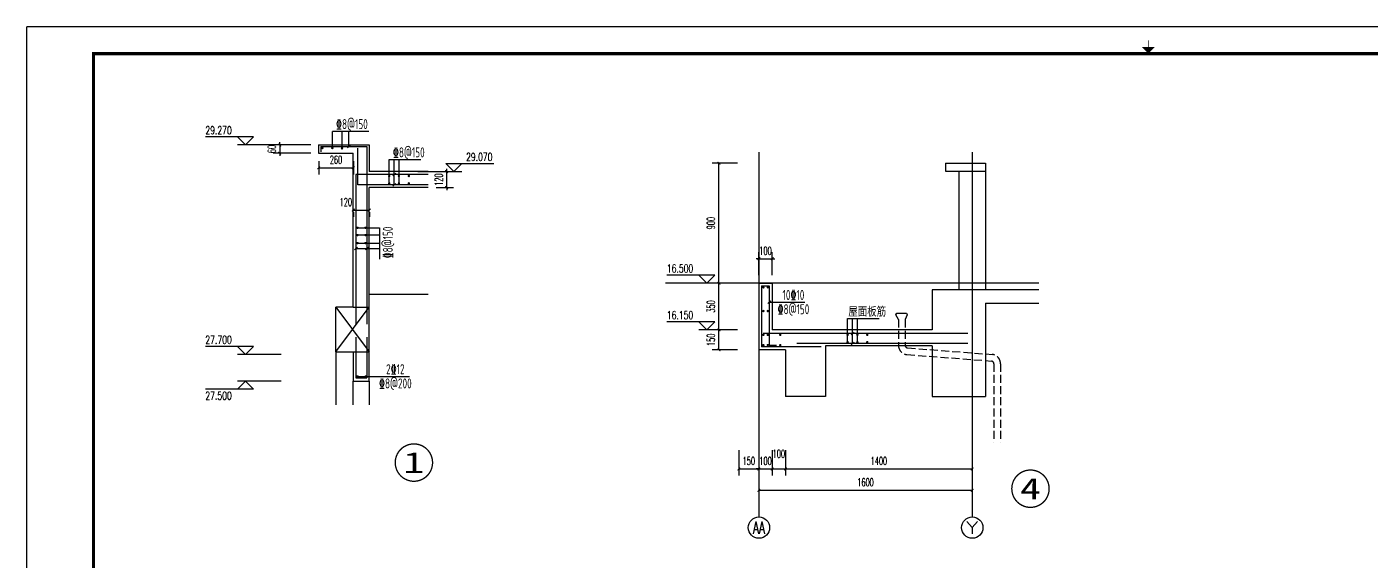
# Model space of a CAD drawing. Extents: x 0 to 125661, y -104936 to 8656.
# Drawn here: x 23731 to 33812, y -4005 to 0 of the extents above; entities that cross this region are included whole.
import ezdxf
from ezdxf.enums import TextEntityAlignment as Align

# ---------------------------------------------------------------- set-up
doc = ezdxf.new("R2010")
doc.units = 0
doc.header["$LTSCALE"] = 800
doc.header["$MEASUREMENT"] = 0
doc.linetypes.add('DASH', pattern=[0.35, 0.25, -0.1])
doc.layers.get('0').update_dxf_attribs({"linetype": 'CONTINUOUS'})
doc.layers.get('Defpoints').update_dxf_attribs({"color": 1, "linetype": 'CONTINUOUS'})
for name, color, linetype in [('3-ban', 84, 'CONTINUOUS'), ('A-立面看线', 117, 'CONTINUOUS'), ('AXIS', 3, 'CONTINUOUS'), ('AXIS_TEXT', 7, 'CONTINUOUS'), ('DIM_ELEV', 3, 'CONTINUOUS'), ('DIM_IDEN', 3, 'CONTINUOUS'), ('DOTE', 28, 'CONTINUOUS'), ('PUB_DIM', 3, 'CONTINUOUS'), ('PUB_TEXT', 7, 'CONTINUOUS'), ('R', 1, 'CONTINUOUS'), ('STAIR', 4, 'CONTINUOUS'), ('WALL', 50, 'CONTINUOUS'), ('图框', 107, 'CONTINUOUS')]:
    doc.layers.add(name, color=color, linetype=linetype)
doc.styles.add('_TCH_AXIS', font='COMPLEX', dxfattribs={"bigfont": 'GBCBIG'})
doc.styles.add('_TCH_DIM', font='SIMPLEX', dxfattribs={"bigfont": 'GBCBIG'})
doc.styles.add('COMPLEX', font='COMPLEX')
doc.styles.add('DIM_FONT', font='SIMPLEX.shx', dxfattribs={"width": 0.6})
doc.styles.add('ht', font='SIMHEI.TTF')
doc.styles.add('TSSD_Rein', font='tssdeng.shx', dxfattribs={"width": 0.7, "bigfont": 'hztxt.shx'})
doc.dimstyles.new('DIMN20', dxfattribs={"dimscale": 0.2, "dimtxt": 300, "dimasz": 100, "dimexe": 250, "dimexo": 300, "dimgap": 150, "dimtad": 1, "dimdec": 0, "dimzin": 0, "dimdsep": 46, "dimtxsty": 'DIM_FONT', "dimblk": 'ARCHTICK', "dimcen": 0.09, "dimclrt": 7, "dimazin": 2, "dimtfac": 1, "dimtdec": 0, "dimtix": 1, "dimtmove": 2, "dimatfit": 3, "dimfxl": 0, "dimtolj": 1, "dimtzin": 0, "dimarcsym": 0})

# ---------------------------------------------------------------- blocks, each defined once
blk = doc.blocks.new('TJAD_TK_A1')
at = {"layer": '图框'}
for p in [(1341.38, 950.45), (500.38, 356.45)]:
    blk.add_line(p, (500.38, 950.45), dxfattribs=at)
at = {"layer": '图框', "const_width": 0.3}
blk.add_lwpolyline([(920.88, 942.95), (920.88, 945.45)], dxfattribs=at)
at = {"layer": '图框', "const_width": 1.2}
blk.add_lwpolyline([(1331.38, 940.45), (525.38, 940.45), (525.38, 366.45), (1331.38, 366.45)], close=True, dxfattribs=at)
at = {"layer": '图框'}
blk.add_solid([(918.38, 942.95), (923.38, 942.95), (920.88, 940.45)], dxfattribs=at)
blk = doc.blocks.new('_ArchTick')
at = {"color": 0, "linetype": 'ByBlock', "const_width": 0.4}
blk.add_lwpolyline([(-0.5, -0.5), (0.5, 0.5)], dxfattribs=at)
blk = doc.blocks.new('*D38')
at = {"layer": 'Defpoints', "color": 0}
for p in [(28921, -2271), (29120, -2271), (29120, -2421)]:
    blk.add_point(p, dxfattribs=at)
at = {"layer": 'PUB_DIM', "color": 0, "lineweight": -2}
for p, q in [((29060, -2271), (28871, -2271)), ((28921, -2421), (28921, -2271)), ((29060, -2421), (28871, -2421))]:
    blk.add_line(p, q, dxfattribs=at)
at = {"layer": 'PUB_DIM', "color": 0, "lineweight": -2, "xscale": 20, "yscale": 20, "zscale": 20}
for p, rotation in [((28921, -2271), 90), ((28921, -2421), 270)]:
    blk.add_blockref('_ArchTick', p, dxfattribs=dict(at, rotation=rotation))
at = {"layer": 'PUB_DIM', "color": 7, "insert": (28861, -2346), "char_height": 60, "attachment_point": 5, "rotation": 90, "style": 'DIM_FONT'}
blk.add_mtext('\\A1;150', dxfattribs=at)
blk = doc.blocks.new('*D39')
at = {"layer": 'Defpoints', "color": 0}
for p in [(28921, -1921), (29120, -1921), (29120, -2271)]:
    blk.add_point(p, dxfattribs=at)
at = {"layer": 'PUB_DIM', "color": 0, "lineweight": -2}
for p, q in [((29060, -1921), (28871, -1921)), ((28921, -2271), (28921, -1921)), ((29060, -2271), (28871, -2271))]:
    blk.add_line(p, q, dxfattribs=at)
at = {"layer": 'PUB_DIM', "color": 0, "lineweight": -2, "xscale": 20, "yscale": 20, "zscale": 20}
for p, rotation in [((28921, -1921), 90), ((28921, -2271), 270)]:
    blk.add_blockref('_ArchTick', p, dxfattribs=dict(at, rotation=rotation))
at = {"layer": 'PUB_DIM', "color": 7, "insert": (28861, -2096), "char_height": 60, "attachment_point": 5, "rotation": 90, "style": 'DIM_FONT'}
blk.add_mtext('\\A1;350', dxfattribs=at)
blk = doc.blocks.new('*D40')
at = {"layer": 'Defpoints', "color": 0}
for p in [(28921, -1021), (29120, -1021), (29120, -1921)]:
    blk.add_point(p, dxfattribs=at)
at = {"layer": 'PUB_DIM', "color": 0, "lineweight": -2}
for p, q in [((29060, -1021), (28871, -1021)), ((28921, -1921), (28921, -1021)), ((29060, -1921), (28871, -1921))]:
    blk.add_line(p, q, dxfattribs=at)
at = {"layer": 'PUB_DIM', "color": 0, "lineweight": -2, "xscale": 20, "yscale": 20, "zscale": 20}
for p, rotation in [((28921, -1021), 90), ((28921, -1921), 270)]:
    blk.add_blockref('_ArchTick', p, dxfattribs=dict(at, rotation=rotation))
at = {"layer": 'PUB_DIM', "color": 7, "insert": (28861, -1471), "char_height": 60, "attachment_point": 5, "rotation": 90, "style": 'DIM_FONT'}
blk.add_mtext('\\A1;900', dxfattribs=at)
blk = doc.blocks.new('*D33')
at = {"layer": 'AXIS', "color": 0, "lineweight": -2}
for p, q in [((29420, -3174), (29420, -3364)), ((30820, -3174), (30820, -3364)), ((29420, -3314), (30820, -3314))]:
    blk.add_line(p, q, dxfattribs=at)
at = {"layer": 'Defpoints', "color": 0}
for p in [(29420, -3114), (30820, -3114), (30820, -3314)]:
    blk.add_point(p, dxfattribs=at)
at = {"layer": 'AXIS', "color": 0, "lineweight": -2, "xscale": 20, "yscale": 20, "zscale": 20, "rotation": 180}
blk.add_blockref('_ArchTick', (29420, -3314), dxfattribs=at)
at = {"layer": 'AXIS', "color": 0, "lineweight": -2, "xscale": 20, "yscale": 20, "zscale": 20}
blk.add_blockref('_ArchTick', (30820, -3314), dxfattribs=at)
at = {"layer": 'AXIS', "color": 7, "insert": (30120, -3254), "char_height": 60, "attachment_point": 5, "style": 'DIM_FONT'}
blk.add_mtext('\\A1;1400', dxfattribs=at)
blk = doc.blocks.new('*D34')
at = {"layer": 'AXIS', "color": 0, "lineweight": -2}
for p, q in [((29320, -3174), (29320, -3364)), ((29420, -3174), (29420, -3364)), ((29320, -3314), (29420, -3314))]:
    blk.add_line(p, q, dxfattribs=at)
at = {"layer": 'Defpoints', "color": 0}
for p in [(29320, -3114), (29420, -3114), (29420, -3314)]:
    blk.add_point(p, dxfattribs=at)
at = {"layer": 'AXIS', "color": 0, "lineweight": -2, "xscale": 20, "yscale": 20, "zscale": 20, "rotation": 180}
blk.add_blockref('_ArchTick', (29320, -3314), dxfattribs=at)
at = {"layer": 'AXIS', "color": 0, "lineweight": -2, "xscale": 20, "yscale": 20, "zscale": 20}
blk.add_blockref('_ArchTick', (29420, -3314), dxfattribs=at)
at = {"layer": 'AXIS', "color": 7, "insert": (29370, -3200), "char_height": 60, "attachment_point": 5, "style": 'DIM_FONT'}
blk.add_mtext('\\A1;100', dxfattribs=at)
blk = doc.blocks.new('*D35')
at = {"layer": 'AXIS', "color": 0, "lineweight": -2}
for p, q in [((29220, -3174), (29220, -3364)), ((29320, -3174), (29320, -3364)), ((29220, -3314), (29200, -3314)), ((29220, -3314), (29320, -3314)), ((29320, -3314), (29340, -3314))]:
    blk.add_line(p, q, dxfattribs=at)
at = {"layer": 'Defpoints', "color": 0}
for p in [(29220, -3114), (29320, -3114), (29320, -3314)]:
    blk.add_point(p, dxfattribs=at)
at = {"layer": 'AXIS', "color": 0, "lineweight": -2, "xscale": 20, "yscale": 20, "zscale": 20}
blk.add_blockref('_ArchTick', (29220, -3314), dxfattribs=at)
at = {"layer": 'AXIS', "color": 0, "lineweight": -2, "xscale": 20, "yscale": 20, "zscale": 20, "rotation": 180}
blk.add_blockref('_ArchTick', (29320, -3314), dxfattribs=at)
at = {"layer": 'AXIS', "color": 7, "insert": (29270, -3254), "char_height": 60, "attachment_point": 5, "style": 'DIM_FONT'}
blk.add_mtext('\\A1;100', dxfattribs=at)
blk = doc.blocks.new('*D36')
at = {"layer": 'AXIS', "color": 0, "lineweight": -2}
for p, q in [((29070, -3174), (29070, -3364)), ((29220, -3174), (29220, -3364)), ((29070, -3314), (29220, -3314))]:
    blk.add_line(p, q, dxfattribs=at)
at = {"layer": 'Defpoints', "color": 0}
for p in [(29070, -3114), (29220, -3114), (29220, -3314)]:
    blk.add_point(p, dxfattribs=at)
at = {"layer": 'AXIS', "color": 0, "lineweight": -2, "xscale": 20, "yscale": 20, "zscale": 20, "rotation": 180}
blk.add_blockref('_ArchTick', (29070, -3314), dxfattribs=at)
at = {"layer": 'AXIS', "color": 0, "lineweight": -2, "xscale": 20, "yscale": 20, "zscale": 20}
blk.add_blockref('_ArchTick', (29220, -3314), dxfattribs=at)
at = {"layer": 'AXIS', "color": 7, "insert": (29145, -3254), "char_height": 60, "attachment_point": 5, "style": 'DIM_FONT'}
blk.add_mtext('\\A1;150', dxfattribs=at)
blk = doc.blocks.new('*D37')
at = {"layer": 'AXIS', "color": 0, "lineweight": -2}
for p, q in [((29220, -3174), (29220, -3524)), ((30820, -3174), (30820, -3524)), ((29220, -3474), (30820, -3474))]:
    blk.add_line(p, q, dxfattribs=at)
at = {"layer": 'Defpoints', "color": 0}
for p in [(29220, -3114), (30820, -3114), (30820, -3474)]:
    blk.add_point(p, dxfattribs=at)
at = {"layer": 'AXIS', "color": 0, "lineweight": -2, "xscale": 20, "yscale": 20, "zscale": 20, "rotation": 180}
blk.add_blockref('_ArchTick', (29220, -3474), dxfattribs=at)
at = {"layer": 'AXIS', "color": 0, "lineweight": -2, "xscale": 20, "yscale": 20, "zscale": 20}
blk.add_blockref('_ArchTick', (30820, -3474), dxfattribs=at)
at = {"layer": 'AXIS', "color": 7, "insert": (30020, -3414), "char_height": 60, "attachment_point": 5, "style": 'DIM_FONT'}
blk.add_mtext('\\A1;1600', dxfattribs=at)
blk = doc.blocks.new('_AXISO')
blk.add_circle((0, 0), 0.5)
at = {"layer": 'AXIS_TEXT', "style": 'COMPLEX', "width": 1.041667}
blk.add_attdef('A', text='', height=0.56, dxfattribs=at).set_placement((-0.25, -0.28), (0.25, -0.28), align=Align.FIT)
blk = doc.blocks.new('*D41')
at = {"layer": '3-ban', "color": 0, "lineweight": -2}
for p, q in [((25859, -885), (25577, -885)), ((25627, -885), (25627, -865)), ((25627, -885), (25627, -947)), ((25859, -947), (25577, -947)), ((25627, -947), (25627, -967))]:
    blk.add_line(p, q, dxfattribs=at)
at = {"layer": 'Defpoints', "color": 0}
for p in [(25919, -885), (25627, -947), (25919, -947)]:
    blk.add_point(p, dxfattribs=at)
at = {"layer": '3-ban', "color": 0, "lineweight": -2, "xscale": 20, "yscale": 20, "zscale": 20}
for p, rotation in [((25627, -885), 270), ((25627, -947), 90)]:
    blk.add_blockref('_ArchTick', p, dxfattribs=dict(at, rotation=rotation))
at = {"layer": '3-ban', "color": 7, "insert": (25567, -916), "char_height": 60, "attachment_point": 5, "rotation": 90, "style": 'DIM_FONT'}
blk.add_mtext('\\A1;60', dxfattribs=at)
blk = doc.blocks.new('*D42')
at = {"layer": '3-ban', "color": 0, "lineweight": -2}
for p, q in [((26179, -1373), (26299, -1373)), ((26179, -1390), (26179, -1423)), ((26299, -1390), (26299, -1423))]:
    blk.add_line(p, q, dxfattribs=at)
at = {"layer": 'Defpoints', "color": 0}
for p in [(26179, -1330), (26299, -1330), (26299, -1373)]:
    blk.add_point(p, dxfattribs=at)
at = {"layer": '3-ban', "color": 0, "lineweight": -2, "xscale": 20, "yscale": 20, "zscale": 20, "rotation": 180}
blk.add_blockref('_ArchTick', (26179, -1373), dxfattribs=at)
at = {"layer": '3-ban', "color": 0, "lineweight": -2, "xscale": 20, "yscale": 20, "zscale": 20}
blk.add_blockref('_ArchTick', (26299, -1373), dxfattribs=at)
at = {"layer": '3-ban', "color": 7, "insert": (26123, -1313), "char_height": 60, "attachment_point": 5, "style": 'DIM_FONT'}
blk.add_mtext('\\A1;120', dxfattribs=at)
blk = doc.blocks.new('*D43')
at = {"layer": '3-ban', "color": 0, "lineweight": -2}
for p, q in [((26799, -1085), (26929, -1085)), ((26879, -1085), (26879, -1065)), ((26879, -1205), (26879, -1085)), ((26799, -1205), (26929, -1205)), ((26879, -1205), (26879, -1225))]:
    blk.add_line(p, q, dxfattribs=at)
at = {"layer": 'Defpoints', "color": 0}
for p in [(26739, -1085), (26879, -1085), (26739, -1205)]:
    blk.add_point(p, dxfattribs=at)
at = {"layer": '3-ban', "color": 0, "lineweight": -2, "xscale": 20, "yscale": 20, "zscale": 20}
for p, rotation in [((26879, -1085), 270), ((26879, -1205), 90)]:
    blk.add_blockref('_ArchTick', p, dxfattribs=dict(at, rotation=rotation))
at = {"layer": '3-ban', "color": 7, "insert": (26819, -1145), "char_height": 60, "attachment_point": 5, "rotation": 90, "style": 'DIM_FONT'}
blk.add_mtext('\\A1;120', dxfattribs=at)
blk = doc.blocks.new('*D44')
at = {"layer": '3-ban', "color": 0, "lineweight": -2}
for p, q in [((25919, -1007), (25919, -1106)), ((26179, -1007), (26179, -1106)), ((25919, -1056), (26179, -1056))]:
    blk.add_line(p, q, dxfattribs=at)
at = {"layer": 'Defpoints', "color": 0}
for p in [(25919, -947), (26179, -947), (26179, -1056)]:
    blk.add_point(p, dxfattribs=at)
at = {"layer": '3-ban', "color": 0, "lineweight": -2, "xscale": 20, "yscale": 20, "zscale": 20, "rotation": 180}
blk.add_blockref('_ArchTick', (25919, -1056), dxfattribs=at)
at = {"layer": '3-ban', "color": 0, "lineweight": -2, "xscale": 20, "yscale": 20, "zscale": 20}
blk.add_blockref('_ArchTick', (26179, -1056), dxfattribs=at)
at = {"layer": '3-ban', "color": 7, "insert": (26049, -996), "char_height": 60, "attachment_point": 5, "style": 'DIM_FONT'}
blk.add_mtext('\\A1;260', dxfattribs=at)
blk = doc.blocks.new('*D48')
at = {"layer": '3-ban', "color": 0, "lineweight": -2}
for p, q in [((29220, -1861), (29220, -1688)), ((29320, -1861), (29320, -1688)), ((29220, -1738), (29200, -1738)), ((29220, -1738), (29320, -1738)), ((29320, -1738), (29340, -1738))]:
    blk.add_line(p, q, dxfattribs=at)
at = {"layer": 'Defpoints', "color": 0}
for p in [(29320, -1738), (29220, -1921), (29320, -1921)]:
    blk.add_point(p, dxfattribs=at)
at = {"layer": '3-ban', "color": 0, "lineweight": -2, "xscale": 20, "yscale": 20, "zscale": 20}
blk.add_blockref('_ArchTick', (29220, -1738), dxfattribs=at)
at = {"layer": '3-ban', "color": 0, "lineweight": -2, "xscale": 20, "yscale": 20, "zscale": 20, "rotation": 180}
blk.add_blockref('_ArchTick', (29320, -1738), dxfattribs=at)
at = {"layer": '3-ban', "color": 7, "insert": (29270, -1678), "char_height": 60, "attachment_point": 5, "style": 'DIM_FONT'}
blk.add_mtext('\\A1;100', dxfattribs=at)

msp = doc.modelspace()

# ---------------------------------------------------------------- linework, layer by layer
at = {"layer": '3-ban'}
for p, q in [((26021.5, -903.6), (26021.5, -783.1)), ((26295.5, -783.1), (26021.5, -783.1)), ((26094.2, -918.8), (26094.2, -783.1)), ((26146.4, -897.2), (26146.4, -783.1)), ((26448.3, -1177.3), (26448.3, -994.9)), ((26448.3, -994.9), (26684.3, -994.9)), ((26485.8, -1184.3), (26485.8, -994.9)), ((26522.4, -1177.3), (26522.4, -994.9)), ((30620.4, -1020.6), (30920.4, -1020.6)), ((30620.4, -1020.6), (30620.4, -1080.6)), ((30620.4, -1080.6), (30920.4, -1080.6)), ((30720.4, -1080.6), (30720.4, -1970.6)), ((30920.4, -1020.6), (30920.4, -1080.6)), ((30920.4, -1080.6), (30920.4, -1970.6)), ((26210.1, -1505.5), (26374.1, -1505.5)), ((26374.1, -1505.5), (26374.1, -1742.3)), ((26210.1, -1559.8), (26374.1, -1559.8)), ((26198.3, -1661.8), (26374.1, -1661.8)), ((26210.1, -1620.3), (26374.1, -1620.3)), ((26048.5, -2435.2), (26298.5, -2100.2)), ((26048.5, -2100.2), (26298.5, -2435.2)), ((26178.5, -2100.2), (26298.5, -2100.2)), ((29298.6, -2064.1), (29565.3, -2064.1)), ((29886, -2368), (29886, -2185.5)), ((29886, -2185.5), (30122, -2185.5)), ((29923.5, -2375), (29923.5, -2185.5)), ((29960.1, -2368), (29960.1, -2185.5)), ((26178.5, -2435.2), (26298.5, -2435.2)), ((26210.1, -2620.6), (26600.2, -2620.6))]:
    msp.add_line(p, q, dxfattribs=at)
at = {"layer": 'A-立面看线'}
for p, q in [((26298.5, -2002.4), (26739.5, -2002.4)), ((26048.5, -2435.2), (26048.5, -2832.2)), ((26178.5, -2832.2), (26178.5, -2655.2)), ((26298.5, -2655.2), (26298.5, -2832.2))]:
    msp.add_line(p, q, dxfattribs=at)
at = {"layer": 'AXIS'}
for p, q in [((29220.4, -3113.7), (29220.4, -3673.7)), ((30820.4, -3113.7), (30820.4, -3673.7))]:
    msp.add_line(p, q, dxfattribs=at)
at = {"layer": 'DIM_ELEV'}
for p, q in [((25429.3, -824.8), (25069.3, -824.8)), ((25369.3, -884.8), (25309.3, -824.8)), ((25638.5, -884.8), (25309.3, -884.8)), ((25369.3, -884.8), (25429.3, -824.8)), ((26663.1, -1084.8), (26992.4, -1084.8)), ((26932.4, -1084.8), (26872.4, -1024.8)), ((26872.4, -1024.8), (27232.4, -1024.8)), ((26932.4, -1084.8), (26992.4, -1024.8)), ((28890, -1860.6), (28530, -1860.6)), ((28830, -1920.6), (28770, -1860.6)), ((28830, -1920.6), (28890, -1860.6)), ((29060.2, -1920.6), (28770, -1920.6)), ((28890, -2210.6), (28530, -2210.6)), ((28830, -2270.6), (28770, -2210.6)), ((28830, -2270.6), (28890, -2210.6)), ((29060.2, -2270.6), (28770, -2270.6)), ((25429.3, -2395.2), (25069.3, -2395.2)), ((25369.3, -2455.2), (25309.3, -2395.2)), ((25369.3, -2455.2), (25429.3, -2395.2)), ((25638.5, -2455.2), (25309.3, -2455.2)), ((25429.3, -2715.2), (25069.3, -2715.2)), ((25369.3, -2655.2), (25309.3, -2715.2)), ((25638.5, -2655.2), (25309.3, -2655.2)), ((25369.3, -2655.2), (25429.3, -2715.2))]:
    msp.add_line(p, q, dxfattribs=at)
at = {"layer": 'DIM_IDEN', "color": 0, "const_width": 10}
for points in [[(26773.1, -3266.1, 1), (26493.1, -3266.1, 1)], [(31396.9, -3461.9, 1), (31116.9, -3461.9, 1)]]:
    msp.add_lwpolyline(points, format="xyb", close=True, dxfattribs=at)
at = {"layer": 'DOTE'}
for p, q in [((29220.4, -939.8), (29220.4, -3113.7)), ((30820.4, -939.8), (30820.4, -3113.7)), ((30820.4, -939.8), (30820.4, -3113.7)), ((31320.4, -1920.6), (28520.4, -1920.6))]:
    msp.add_line(p, q, dxfattribs=at)
at = {"layer": 'R'}
for p, q in [((25934.9, -897.2), (26280.5, -897.2)), ((25934.9, -897.2), (25934.9, -936.4)), ((26134.8, -906.8), (26157.9, -887.7)), ((26280.5, -897.2), (26280.5, -2228.8)), ((26212, -1184.3), (26212, -909.1)), ((26739.5, -1107.2), (26198.3, -1107.2)), ((26198.3, -1107.2), (26198.3, -2230.1)), ((26474.3, -1116.8), (26497.4, -1097.7)), ((26739.5, -1184.3), (26212, -1184.3)), ((26474.3, -1193.9), (26497.4, -1174.8)), ((26186.8, -1671.4), (26209.9, -1652.3)), ((26269, -1671.4), (26292.1, -1652.3)), ((29238.8, -1940.2), (29238.8, -2397.2)), ((29238.8, -1940.2), (29298.6, -1940.2)), ((29298.6, -1940.2), (29298.6, -2386)), ((29287.1, -2073.7), (29310.2, -2054.6)), ((30787.2, -2297.3), (29251.5, -2297.3)), ((29912, -2306.9), (29935.1, -2287.8)), ((26198.3, -2327.1), (26198.3, -2631.8)), ((26280.5, -2327.1), (26280.5, -2631.8)), ((29687.7, -2397.2), (29238.8, -2397.2)), ((29298.6, -2386), (29352.2, -2386)), ((30788, -2373), (29506.1, -2373)), ((29912, -2382.5), (29935.1, -2363.4)), ((26198.3, -2631.8), (26280.5, -2631.8))]:
    msp.add_line(p, q, dxfattribs=at)
at = {"layer": 'R', "const_width": 9}
for points in [[(25951, -908.1, -1), (25942, -908.1, -1)], [(26026, -908.1, -1), (26017, -908.1, -1)], [(26098.6, -908.1, -1), (26089.6, -908.1, -1)], [(26452.8, -1117.9, -1), (26443.8, -1117.9, -1)], [(26525.4, -1117.9, -1), (26516.4, -1117.9, -1)], [(26600.1, -1117.9, -1), (26591.1, -1117.9, -1)], [(26452.8, -1172.8, -1), (26443.8, -1172.8, -1)], [(26525.4, -1172.8, -1), (26516.4, -1172.8, -1)], [(26600.1, -1172.8, -1), (26591.1, -1172.8, -1)], [(26214.6, -1505.5, -1), (26205.6, -1505.5, -1)], [(26275, -1505.5, -1), (26266, -1505.5, -1)], [(26214.6, -1560.4, -1), (26205.6, -1560.4, -1)], [(26214.6, -1620.3, -1), (26205.6, -1620.3, -1)], [(26275, -1560.4, -1), (26266, -1560.4, -1)], [(26275, -1620.3, -1), (26266, -1620.3, -1)], [(29258.4, -1952.3, -1), (29249.4, -1952.3, -1)], [(29291.8, -1952.3, -1), (29282.8, -1952.3, -1)], [(29258.4, -2129.9, -1), (29249.4, -2129.9, -1)], [(29291.8, -2129.9, -1), (29282.8, -2129.9, -1)], [(29258.4, -2308.5, -1), (29249.4, -2308.5, -1)], [(29291.8, -2308.5, -1), (29282.8, -2308.5, -1)], [(29385.3, -2308.5, -1), (29376.3, -2308.5, -1)], [(29890.4, -2308.5, -1), (29881.4, -2308.5, -1)], [(29963.3, -2308.5, -1), (29954.3, -2308.5, -1)], [(30037.8, -2308.5, -1), (30028.8, -2308.5, -1)], [(29258.4, -2385.4, -1), (29249.4, -2385.4, -1)], [(29291.8, -2385.4, -1), (29282.8, -2385.4, -1)], [(29385.3, -2385.4, -1), (29376.3, -2385.4, -1)], [(29890.4, -2363.5, -1), (29881.4, -2363.5, -1)], [(29963.3, -2363.5, -1), (29954.3, -2363.5, -1)], [(30037.8, -2363.5, -1), (30028.8, -2363.5, -1)], [(26214.6, -2620.6, -1), (26205.6, -2620.6, -1)], [(26275, -2620.6, -1), (26266, -2620.6, -1)]]:
    msp.add_lwpolyline(points, format="xyb", close=True, dxfattribs=at)
at = {"layer": 'STAIR', "linetype": 'DASH'}
msp.add_lwpolyline([(30266.9, -2194.6), (30248.5, -2158), (30255.7, -2145.2), (30326.6, -2145.3), (30333.3, -2158), (30316.9, -2194.6), (30316.9, -2194.6)], dxfattribs=at)
at = {"layer": 'STAIR', "linetype": 'DASH', "ltscale": 0.3}
for points in [[(30266.9, -2194.6), (30266.9, -2386.8, 0.3855218), (30330, -2456.4), (30964.4, -2505, -0.3855218), (30982.4, -2524.9), (30982.4, -3113.7)], [(30316.9, -2194.6), (30316.9, -2386.8, 0.3855218), (30335, -2406.7), (30969.3, -2455.2, -0.3855218), (31032.4, -2524.9), (31032.4, -3113.7)]]:
    msp.add_lwpolyline(points, format="xyb", dxfattribs=at)
at = {"layer": 'WALL'}
for p, q in [((25918.5, -884.8), (25918.5, -946.9)), ((25918.5, -884.8), (26298.5, -884.8)), ((26298.5, -884.8), (26298.5, -1084.8)), ((25918.5, -946.9), (26178.5, -946.9)), ((26178.5, -2100.2), (26178.5, -946.9)), ((26739.5, -1084.8), (26298.5, -1084.8)), ((26298.5, -2655.2), (26298.5, -1204.8)), ((26739.5, -1204.8), (26298.5, -1204.8)), ((29220.2, -1920.6), (29220.2, -2420.6)), ((29220.2, -1920.6), (29320.2, -1920.6)), ((29320.2, -1920.6), (29320.2, -2270.6)), ((30520.4, -1970.6), (30520.4, -2270.6)), ((31320.4, -1970.6), (30520.4, -1970.6)), ((26178.5, -2100.2), (26048.5, -2100.2)), ((26048.5, -2435.2), (26048.5, -2100.2)), ((30920.4, -2070.6), (31320.4, -2070.6)), ((30920.4, -2070.6), (30920.4, -2770.6)), ((30520.4, -2270.6), (29320.2, -2270.6)), ((29720.2, -2390.6), (29720.2, -2770.6)), ((30520.4, -2390.6), (29720.2, -2390.6)), ((30520.4, -2390.6), (30520.4, -2770.6)), ((26048.5, -2435.2), (26178.5, -2435.2)), ((26178.5, -2435.2), (26178.5, -2655.2)), ((29420.2, -2420.6), (29220.2, -2420.6)), ((29420.2, -2420.6), (29420.2, -2770.6)), ((26178.5, -2655.2), (26298.5, -2655.2)), ((29720.2, -2770.6), (29420.2, -2770.6)), ((30520.4, -2770.6), (30920.4, -2770.6))]:
    msp.add_line(p, q, dxfattribs=at)

# ---------------------------------------------------------------- block references
at = {"layer": 'AXIS'}
ref = msp.add_blockref('_AXISO', (29220.4, -3753.7), dxfattribs=dict(at, xscale=160, yscale=160, zscale=160))
ref.add_attrib('A', 'AA', dxfattribs={"layer": 'AXIS_TEXT', "height": 90.51, "style": '_TCH_AXIS', "width": 0.538462}).set_placement((29175.1, -3799), (29265.6, -3799), align=Align.FIT)
ref = msp.add_blockref('_AXISO', (30820.4, -3753.7), dxfattribs=dict(at, xscale=160, yscale=160, zscale=160))
ref.add_attrib('A', 'Y', dxfattribs={"layer": 'AXIS_TEXT', "height": 90.5, "style": '_TCH_AXIS', "width": 1.105263}).set_placement((30775.1, -3799), (30865.6, -3799), align=Align.FIT)
at = {"layer": '图框', "xscale": 20, "yscale": 20, "zscale": 20}
msp.add_blockref('TJAD_TK_A1', (13723.2, -19009), dxfattribs=at)

# ---------------------------------------------------------------- texts
at = {"layer": '3-ban', "style": 'TSSD_Rein', "width": 0.7}
for s, p in [('%%1328@150', (26168.1, -728.4)), ('%%1328@150', (26594.9, -940.2)), ('10%%13210', (29479.4, -2009.4)), ('%%1328@150', (29479.4, -2115.9)), ('屋面板筋', (30032.6, -2130.8)), ('2%%13212', (26494, -2565.9)), ('%%1328@200', (26494, -2672.4))]:
    msp.add_text(s, height=75, dxfattribs=at).set_placement(p, align=Align.MIDDLE)
msp.add_text('%%1328@150', height=75, rotation=90, dxfattribs=at).set_placement((26437.1, -1616.2), align=Align.MIDDLE)
at = {"layer": 'AXIS_TEXT', "color": 0, "style": 'ht', "width": 1.382812}
for s, p, p2 in [('1', (26553.9, -3345.3), (26712.3, -3345.3)), ('4', (31177.7, -3541.1), (31336.1, -3541.1))]:
    msp.add_text(s, height=158.4, dxfattribs=at).set_placement(p, p2, align=Align.FIT)
at = {"layer": 'PUB_TEXT', "style": '_TCH_DIM', "width": 0.705882}
for s, p in [('29.270', (25069.3, -804.8)), ('29.070', (27024.4, -1004.8)), ('16.500', (28530, -1840.6)), ('16.150', (28530, -2190.6)), ('27.700', (25069.3, -2375.2)), ('27.500', (25069.3, -2794.7))]:
    msp.add_text(s, height=59.5, dxfattribs=at).set_placement(p)

# ---------------------------------------------------------------- dimensions: what is measured, and where the dimension line sits
at = {"layer": '3-ban'}
dim = msp.add_linear_dim(base=(25627.1, -946.9), p1=(25918.5, -884.8), p2=(25918.5, -946.9), angle=90, text='60', dimstyle='DIMN20', dxfattribs=at)
dim.commit()
dim.dimension.update_dxf_attribs({"geometry": '*D41', "text_midpoint": (25567.1, -915.8)})
for base, p1, p2, picture, middle in [((26178.5, -1055.8), (25918.5, -946.9), (26178.5, -946.9), '*D44', (26048.5, -995.8)), ((29320.2, -1737.9), (29220.4, -1920.6), (29320.2, -1920.6), '*D48', (29270.3, -1677.9))]:
    dim = msp.add_linear_dim(base=base, p1=p1, p2=p2, dimstyle='DIMN20', dxfattribs=at)
    dim.commit()
    dim.dimension.update_dxf_attribs({"geometry": picture, "text_midpoint": middle})
dim = msp.add_linear_dim(base=(26879.5, -1084.8), p1=(26739.5, -1204.8), p2=(26739.5, -1084.8), angle=90, dimstyle='DIMN20', dxfattribs=at)
dim.commit()
dim.dimension.update_dxf_attribs({"geometry": '*D43', "text_midpoint": (26819.5, -1144.8)})
dim = msp.add_linear_dim(base=(26298.5, -1373.3), p1=(26178.5, -1329.9), p2=(26298.5, -1329.9), dimstyle='DIMN20', dxfattribs=at)
dim.commit()
dim.dimension.update_dxf_attribs({"geometry": '*D42', "text_midpoint": (26122.7, -1313.3), "dimtype": 160})
at = {"layer": 'AXIS'}
for p1, p2, distance, picture, middle in [((29070.2, -3113.7), (29220.4, -3113.7), -200, '*D36', (29145.3, -3253.7)), ((29220.4, -3113.7), (29320.2, -3113.7), -200, '*D35', (29270.3, -3253.7)), ((29220.4, -3113.7), (30820.4, -3113.7), -360, '*D37', (30020.4, -3413.7)), ((29420.2, -3113.7), (30820.4, -3113.7), -200, '*D33', (30120.3, -3253.7))]:
    dim = msp.add_aligned_dim(p1=p1, p2=p2, distance=distance, dimstyle='DIMN20', dxfattribs=at)
    dim.commit()
    dim.dimension.update_dxf_attribs({"geometry": picture, "text_midpoint": middle})
dim = msp.add_linear_dim(base=(29420.2, -3313.7), p1=(29320.2, -3113.7), p2=(29420.2, -3113.7), angle=0, dimstyle='DIMN20', dxfattribs=at)
dim.commit()
dim.dimension.update_dxf_attribs({"geometry": '*D34', "text_midpoint": (29370.2, -3200.2), "dimtype": 161})
at = {"layer": 'PUB_DIM'}
for p1, p2, picture, middle in [((29120.2, -1920.6), (29120.2, -1020.6), '*D40', (28860.8, -1470.6)), ((29120.2, -2270.6), (29120.2, -1920.6), '*D39', (28860.8, -2095.6)), ((29120.2, -2420.6), (29120.2, -2270.6), '*D38', (28860.8, -2345.6))]:
    dim = msp.add_aligned_dim(p1=p1, p2=p2, distance=199.3, dimstyle='DIMN20', dxfattribs=at)
    dim.commit()
    dim.dimension.update_dxf_attribs({"geometry": picture, "text_midpoint": middle})

doc.saveas('drawing.dxf')
